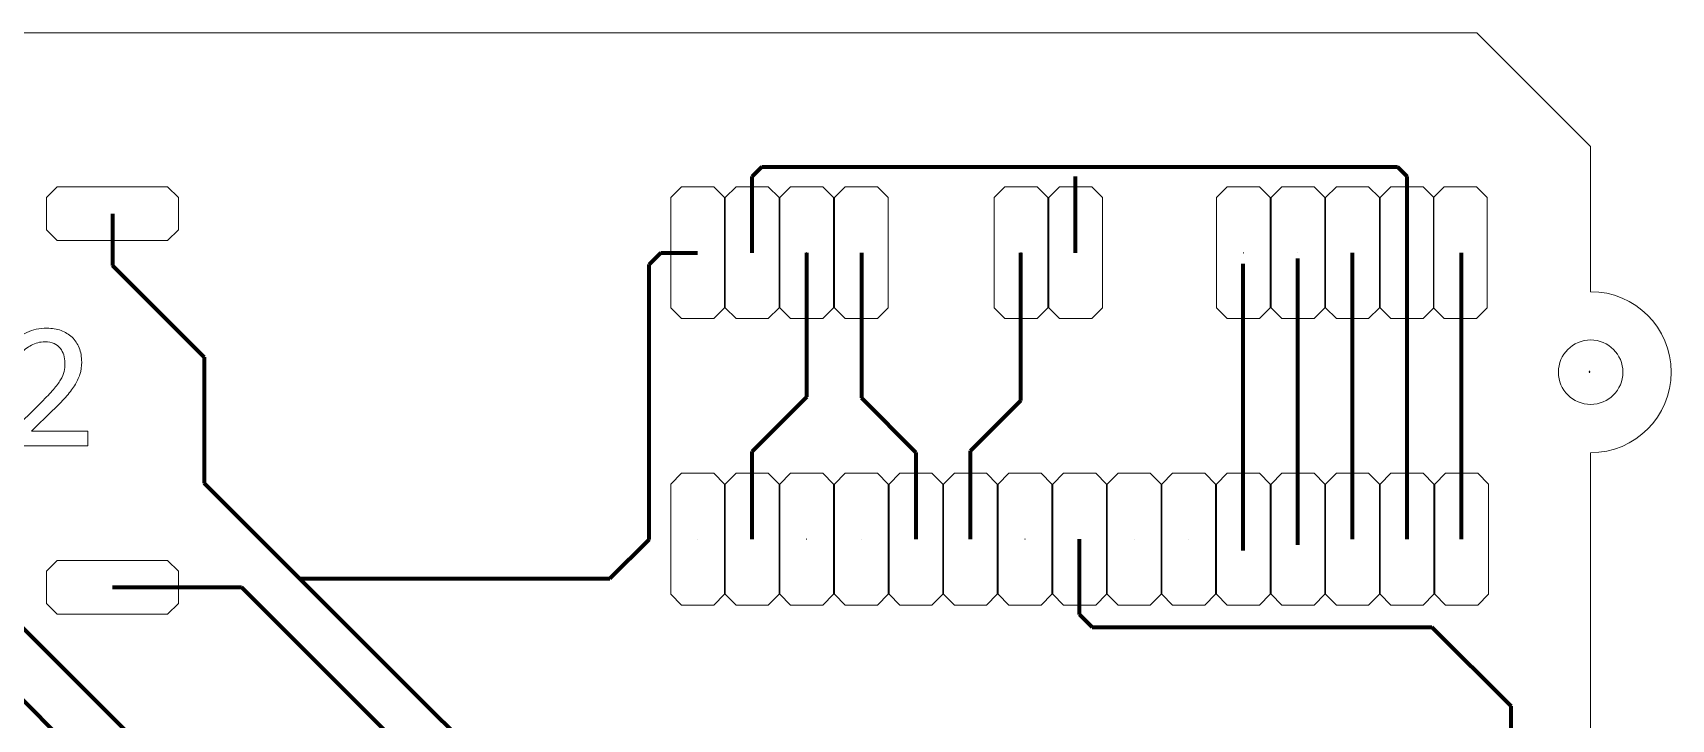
# Model space of a CAD drawing. Header units: millimetres. Extents: x 10 to 148, y -145 to 146.
# Drawn here: x 71.7 to 148, y -97.5 to -65.6 of the extents above; entities that cross this region are included whole.
import ezdxf

# ---------------------------------------------------------------- set-up
doc = ezdxf.new("R2010")
doc.units = ezdxf.units.MM
doc.header["$MEASUREMENT"] = 0
doc.layers.add('Layer 1', color=7, linetype='Continuous')

msp = doc.modelspace()

# ---------------------------------------------------------------- linework, layer by layer
at = {"layer": 'Layer 1', "color": 202, "lineweight": 9}
msp.add_ellipse((144.202, -81.3657), major_axis=(0, 1.5), ratio=1, dxfattribs=at)
at = {"layer": 'Layer 1', "lineweight": 9}
for points, knots in [([(11.9494, -67.3038), (11.9494, -67.3038), (13.698, -65.5552), (13.698, -65.5552), (13.698, -65.5552), (138.9103, -65.5552), (138.9103, -65.5552), (138.9103, -65.5552), (144.202, -70.847), (144.202, -70.847), (144.202, -70.847), (144.202, -77.6157), (144.202, -77.6157), (146.2731, -77.6157), (147.952, -79.2946), (147.952, -81.3657), (147.952, -83.4368), (146.2731, -85.1157), (144.202, -85.1157), (144.202, -85.1157), (144.202, -138.0687), (144.202, -138.0687), (145.3549, -138.7083), (146.1352, -139.9381), (146.1352, -141.35), (146.1352, -143.4211), (144.4563, -145.1), (142.3852, -145.1), (140.9733, -145.1), (139.7435, -144.3197), (139.1039, -143.1668), (139.1039, -143.1668), (21.4491, -143.1668), (21.4491, -143.1668), (21.4491, -143.1668), (18.9783, -140.696), (18.9783, -140.696), (18.9783, -140.696), (18.9783, -123.1995), (18.9783, -123.1995), (18.9783, -123.1995), (19.5183, -122.6595), (19.5183, -122.6595), (19.5183, -122.6595), (39.4221, -122.6595), (39.4221, -122.6595), (39.4221, -122.6595), (40.1329, -121.9487), (40.1329, -121.9487), (40.1329, -121.9487), (40.1329, -107.9393), (40.1329, -107.9393), (40.1329, -107.9393), (39.4846, -107.291), (39.4846, -107.291), (39.4846, -107.291), (18.4313, -107.291), (18.4313, -107.291), (18.4313, -107.291), (12.043, -100.9026), (12.043, -100.9026), (12.043, -100.9026), (12.043, -87.4944), (12.043, -87.4944), (10.7187, -86.9157), (9.793, -85.5942), (9.793, -84.0564), (9.793, -82.5186), (10.7187, -81.1971), (12.043, -80.6184), (12.043, -80.6184), (12.043, -67.2102), (12.043, -67.2102)], [0, 0, 0, 0, 0.0416667, 0.0416667, 0.0416667, 0.0833333, 0.0833333, 0.0833333, 0.125, 0.125, 0.125, 0.1666667, 0.1666667, 0.1666667, 0.2083333, 0.2083333, 0.2083333, 0.25, 0.25, 0.25, 0.2916667, 0.2916667, 0.2916667, 0.3333333, 0.3333333, 0.3333333, 0.375, 0.375, 0.375, 0.4166667, 0.4166667, 0.4166667, 0.4583333, 0.4583333, 0.4583333, 0.5, 0.5, 0.5, 0.5416667, 0.5416667, 0.5416667, 0.5833333, 0.5833333, 0.5833333, 0.625, 0.625, 0.625, 0.6666667, 0.6666667, 0.6666667, 0.7083333, 0.7083333, 0.7083333, 0.75, 0.75, 0.75, 0.7916667, 0.7916667, 0.7916667, 0.8333333, 0.8333333, 0.8333333, 0.875, 0.875, 0.875, 0.9166667, 0.9166667, 0.9166667, 0.9583333, 0.9583333, 0.9583333, 1, 1, 1, 1]), ([(77.9759, -75.2334), (77.9759, -75.2334), (72.8395, -75.2334), (72.8395, -75.2334), (72.8395, -75.2334), (72.3395, -74.7334), (72.3395, -74.7334), (72.3395, -74.7334), (72.3395, -73.2334), (72.3395, -73.2334), (72.3395, -73.2334), (72.8395, -72.7334), (72.8395, -72.7334), (72.8395, -72.7334), (77.9759, -72.7334), (77.9759, -72.7334), (77.9759, -72.7334), (78.4759, -73.2334), (78.4759, -73.2334), (78.4759, -73.2334), (78.4759, -74.7334), (78.4759, -74.7334), (78.4759, -74.7334), (77.9759, -75.2334), (77.9759, -75.2334)], [0, 0, 0, 0, 0.125, 0.125, 0.125, 0.25, 0.25, 0.25, 0.375, 0.375, 0.375, 0.5, 0.5, 0.5, 0.625, 0.625, 0.625, 0.75, 0.75, 0.75, 0.875, 0.875, 0.875, 1, 1, 1, 1]), ([(101.389, -73.2334), (101.389, -73.2334), (101.389, -78.3698), (101.389, -78.3698), (101.389, -78.3698), (101.889, -78.8698), (101.889, -78.8698), (101.889, -78.8698), (103.389, -78.8698), (103.389, -78.8698), (103.389, -78.8698), (103.889, -78.3698), (103.889, -78.3698), (103.889, -78.3698), (103.889, -73.2334), (103.889, -73.2334), (103.889, -73.2334), (103.389, -72.7334), (103.389, -72.7334), (103.389, -72.7334), (101.889, -72.7334), (101.889, -72.7334), (101.889, -72.7334), (101.389, -73.2334), (101.389, -73.2334)], [0, 0, 0, 0, 0.125, 0.125, 0.125, 0.25, 0.25, 0.25, 0.375, 0.375, 0.375, 0.5, 0.5, 0.5, 0.625, 0.625, 0.625, 0.75, 0.75, 0.75, 0.875, 0.875, 0.875, 1, 1, 1, 1]), ([(103.929, -73.2334), (103.929, -73.2334), (103.929, -78.3698), (103.929, -78.3698), (103.929, -78.3698), (104.429, -78.8698), (104.429, -78.8698), (104.429, -78.8698), (105.929, -78.8698), (105.929, -78.8698), (105.929, -78.8698), (106.429, -78.3698), (106.429, -78.3698), (106.429, -78.3698), (106.429, -73.2334), (106.429, -73.2334), (106.429, -73.2334), (105.929, -72.7334), (105.929, -72.7334), (105.929, -72.7334), (104.429, -72.7334), (104.429, -72.7334), (104.429, -72.7334), (103.929, -73.2334), (103.929, -73.2334)], [0, 0, 0, 0, 0.125, 0.125, 0.125, 0.25, 0.25, 0.25, 0.375, 0.375, 0.375, 0.5, 0.5, 0.5, 0.625, 0.625, 0.625, 0.75, 0.75, 0.75, 0.875, 0.875, 0.875, 1, 1, 1, 1]), ([(106.469, -73.2334), (106.469, -73.2334), (106.469, -78.3698), (106.469, -78.3698), (106.469, -78.3698), (106.969, -78.8698), (106.969, -78.8698), (106.969, -78.8698), (108.469, -78.8698), (108.469, -78.8698), (108.469, -78.8698), (108.969, -78.3698), (108.969, -78.3698), (108.969, -78.3698), (108.969, -73.2334), (108.969, -73.2334), (108.969, -73.2334), (108.469, -72.7334), (108.469, -72.7334), (108.469, -72.7334), (106.969, -72.7334), (106.969, -72.7334), (106.969, -72.7334), (106.469, -73.2334), (106.469, -73.2334)], [0, 0, 0, 0, 0.125, 0.125, 0.125, 0.25, 0.25, 0.25, 0.375, 0.375, 0.375, 0.5, 0.5, 0.5, 0.625, 0.625, 0.625, 0.75, 0.75, 0.75, 0.875, 0.875, 0.875, 1, 1, 1, 1]), ([(109.009, -73.2334), (109.009, -73.2334), (109.009, -78.3698), (109.009, -78.3698), (109.009, -78.3698), (109.509, -78.8698), (109.509, -78.8698), (109.509, -78.8698), (111.009, -78.8698), (111.009, -78.8698), (111.009, -78.8698), (111.509, -78.3698), (111.509, -78.3698), (111.509, -78.3698), (111.509, -73.2334), (111.509, -73.2334), (111.509, -73.2334), (111.009, -72.7334), (111.009, -72.7334), (111.009, -72.7334), (109.509, -72.7334), (109.509, -72.7334), (109.509, -72.7334), (109.009, -73.2334), (109.009, -73.2334)], [0, 0, 0, 0, 0.125, 0.125, 0.125, 0.25, 0.25, 0.25, 0.375, 0.375, 0.375, 0.5, 0.5, 0.5, 0.625, 0.625, 0.625, 0.75, 0.75, 0.75, 0.875, 0.875, 0.875, 1, 1, 1, 1]), ([(116.4427, -73.2334), (116.4427, -73.2334), (116.4427, -78.3698), (116.4427, -78.3698), (116.4427, -78.3698), (116.9427, -78.8698), (116.9427, -78.8698), (116.9427, -78.8698), (118.4427, -78.8698), (118.4427, -78.8698), (118.4427, -78.8698), (118.9427, -78.3698), (118.9427, -78.3698), (118.9427, -78.3698), (118.9427, -73.2334), (118.9427, -73.2334), (118.9427, -73.2334), (118.4427, -72.7334), (118.4427, -72.7334), (118.4427, -72.7334), (116.9427, -72.7334), (116.9427, -72.7334), (116.9427, -72.7334), (116.4427, -73.2334), (116.4427, -73.2334)], [0, 0, 0, 0, 0.125, 0.125, 0.125, 0.25, 0.25, 0.25, 0.375, 0.375, 0.375, 0.5, 0.5, 0.5, 0.625, 0.625, 0.625, 0.75, 0.75, 0.75, 0.875, 0.875, 0.875, 1, 1, 1, 1]), ([(118.9827, -73.2334), (118.9827, -73.2334), (118.9827, -78.3698), (118.9827, -78.3698), (118.9827, -78.3698), (119.4827, -78.8698), (119.4827, -78.8698), (119.4827, -78.8698), (120.9827, -78.8698), (120.9827, -78.8698), (120.9827, -78.8698), (121.4827, -78.3698), (121.4827, -78.3698), (121.4827, -78.3698), (121.4827, -73.2334), (121.4827, -73.2334), (121.4827, -73.2334), (120.9827, -72.7334), (120.9827, -72.7334), (120.9827, -72.7334), (119.4827, -72.7334), (119.4827, -72.7334), (119.4827, -72.7334), (118.9827, -73.2334), (118.9827, -73.2334)], [0, 0, 0, 0, 0.125, 0.125, 0.125, 0.25, 0.25, 0.25, 0.375, 0.375, 0.375, 0.5, 0.5, 0.5, 0.625, 0.625, 0.625, 0.75, 0.75, 0.75, 0.875, 0.875, 0.875, 1, 1, 1, 1]), ([(126.789, -73.2334), (126.789, -73.2334), (126.789, -78.3698), (126.789, -78.3698), (126.789, -78.3698), (127.289, -78.8698), (127.289, -78.8698), (127.289, -78.8698), (128.789, -78.8698), (128.789, -78.8698), (128.789, -78.8698), (129.289, -78.3698), (129.289, -78.3698), (129.289, -78.3698), (129.289, -73.2334), (129.289, -73.2334), (129.289, -73.2334), (128.789, -72.7334), (128.789, -72.7334), (128.789, -72.7334), (127.289, -72.7334), (127.289, -72.7334), (127.289, -72.7334), (126.789, -73.2334), (126.789, -73.2334)], [0, 0, 0, 0, 0.125, 0.125, 0.125, 0.25, 0.25, 0.25, 0.375, 0.375, 0.375, 0.5, 0.5, 0.5, 0.625, 0.625, 0.625, 0.75, 0.75, 0.75, 0.875, 0.875, 0.875, 1, 1, 1, 1]), ([(129.329, -73.2334), (129.329, -73.2334), (129.329, -78.3698), (129.329, -78.3698), (129.329, -78.3698), (129.829, -78.8698), (129.829, -78.8698), (129.829, -78.8698), (131.329, -78.8698), (131.329, -78.8698), (131.329, -78.8698), (131.829, -78.3698), (131.829, -78.3698), (131.829, -78.3698), (131.829, -73.2334), (131.829, -73.2334), (131.829, -73.2334), (131.329, -72.7334), (131.329, -72.7334), (131.329, -72.7334), (129.829, -72.7334), (129.829, -72.7334), (129.829, -72.7334), (129.329, -73.2334), (129.329, -73.2334)], [0, 0, 0, 0, 0.125, 0.125, 0.125, 0.25, 0.25, 0.25, 0.375, 0.375, 0.375, 0.5, 0.5, 0.5, 0.625, 0.625, 0.625, 0.75, 0.75, 0.75, 0.875, 0.875, 0.875, 1, 1, 1, 1]), ([(131.869, -73.2334), (131.869, -73.2334), (131.869, -78.3698), (131.869, -78.3698), (131.869, -78.3698), (132.369, -78.8698), (132.369, -78.8698), (132.369, -78.8698), (133.869, -78.8698), (133.869, -78.8698), (133.869, -78.8698), (134.369, -78.3698), (134.369, -78.3698), (134.369, -78.3698), (134.369, -73.2334), (134.369, -73.2334), (134.369, -73.2334), (133.869, -72.7334), (133.869, -72.7334), (133.869, -72.7334), (132.369, -72.7334), (132.369, -72.7334), (132.369, -72.7334), (131.869, -73.2334), (131.869, -73.2334)], [0, 0, 0, 0, 0.125, 0.125, 0.125, 0.25, 0.25, 0.25, 0.375, 0.375, 0.375, 0.5, 0.5, 0.5, 0.625, 0.625, 0.625, 0.75, 0.75, 0.75, 0.875, 0.875, 0.875, 1, 1, 1, 1]), ([(134.409, -73.2334), (134.409, -73.2334), (134.409, -78.3698), (134.409, -78.3698), (134.409, -78.3698), (134.909, -78.8698), (134.909, -78.8698), (134.909, -78.8698), (136.409, -78.8698), (136.409, -78.8698), (136.409, -78.8698), (136.909, -78.3698), (136.909, -78.3698), (136.909, -78.3698), (136.909, -73.2334), (136.909, -73.2334), (136.909, -73.2334), (136.409, -72.7334), (136.409, -72.7334), (136.409, -72.7334), (134.909, -72.7334), (134.909, -72.7334), (134.909, -72.7334), (134.409, -73.2334), (134.409, -73.2334)], [0, 0, 0, 0, 0.125, 0.125, 0.125, 0.25, 0.25, 0.25, 0.375, 0.375, 0.375, 0.5, 0.5, 0.5, 0.625, 0.625, 0.625, 0.75, 0.75, 0.75, 0.875, 0.875, 0.875, 1, 1, 1, 1]), ([(136.8843, -73.2334), (136.8843, -73.2334), (136.8843, -78.3698), (136.8843, -78.3698), (136.8843, -78.3698), (137.3843, -78.8698), (137.3843, -78.8698), (137.3843, -78.8698), (138.8843, -78.8698), (138.8843, -78.8698), (138.8843, -78.8698), (139.3843, -78.3698), (139.3843, -78.3698), (139.3843, -78.3698), (139.3843, -73.2334), (139.3843, -73.2334), (139.3843, -73.2334), (138.8843, -72.7334), (138.8843, -72.7334), (138.8843, -72.7334), (137.3843, -72.7334), (137.3843, -72.7334), (137.3843, -72.7334), (136.8843, -73.2334), (136.8843, -73.2334)], [0, 0, 0, 0, 0.125, 0.125, 0.125, 0.25, 0.25, 0.25, 0.375, 0.375, 0.375, 0.5, 0.5, 0.5, 0.625, 0.625, 0.625, 0.75, 0.75, 0.75, 0.875, 0.875, 0.875, 1, 1, 1, 1]), ([(101.389, -86.5733), (101.389, -86.5733), (101.389, -91.7097), (101.389, -91.7097), (101.389, -91.7097), (101.889, -92.2097), (101.889, -92.2097), (101.889, -92.2097), (103.389, -92.2097), (103.389, -92.2097), (103.389, -92.2097), (103.889, -91.7097), (103.889, -91.7097), (103.889, -91.7097), (103.889, -86.5733), (103.889, -86.5733), (103.889, -86.5733), (103.389, -86.0733), (103.389, -86.0733), (103.389, -86.0733), (101.889, -86.0733), (101.889, -86.0733), (101.889, -86.0733), (101.389, -86.5733), (101.389, -86.5733)], [0, 0, 0, 0, 0.125, 0.125, 0.125, 0.25, 0.25, 0.25, 0.375, 0.375, 0.375, 0.5, 0.5, 0.5, 0.625, 0.625, 0.625, 0.75, 0.75, 0.75, 0.875, 0.875, 0.875, 1, 1, 1, 1]), ([(103.929, -86.5733), (103.929, -86.5733), (103.929, -91.7097), (103.929, -91.7097), (103.929, -91.7097), (104.429, -92.2097), (104.429, -92.2097), (104.429, -92.2097), (105.929, -92.2097), (105.929, -92.2097), (105.929, -92.2097), (106.429, -91.7097), (106.429, -91.7097), (106.429, -91.7097), (106.429, -86.5733), (106.429, -86.5733), (106.429, -86.5733), (105.929, -86.0733), (105.929, -86.0733), (105.929, -86.0733), (104.429, -86.0733), (104.429, -86.0733), (104.429, -86.0733), (103.929, -86.5733), (103.929, -86.5733)], [0, 0, 0, 0, 0.125, 0.125, 0.125, 0.25, 0.25, 0.25, 0.375, 0.375, 0.375, 0.5, 0.5, 0.5, 0.625, 0.625, 0.625, 0.75, 0.75, 0.75, 0.875, 0.875, 0.875, 1, 1, 1, 1]), ([(106.469, -86.5733), (106.469, -86.5733), (106.469, -91.7097), (106.469, -91.7097), (106.469, -91.7097), (106.969, -92.2097), (106.969, -92.2097), (106.969, -92.2097), (108.469, -92.2097), (108.469, -92.2097), (108.469, -92.2097), (108.969, -91.7097), (108.969, -91.7097), (108.969, -91.7097), (108.969, -86.5733), (108.969, -86.5733), (108.969, -86.5733), (108.469, -86.0733), (108.469, -86.0733), (108.469, -86.0733), (106.969, -86.0733), (106.969, -86.0733), (106.969, -86.0733), (106.469, -86.5733), (106.469, -86.5733)], [0, 0, 0, 0, 0.125, 0.125, 0.125, 0.25, 0.25, 0.25, 0.375, 0.375, 0.375, 0.5, 0.5, 0.5, 0.625, 0.625, 0.625, 0.75, 0.75, 0.75, 0.875, 0.875, 0.875, 1, 1, 1, 1]), ([(109.009, -86.5733), (109.009, -86.5733), (109.009, -91.7097), (109.009, -91.7097), (109.009, -91.7097), (109.509, -92.2097), (109.509, -92.2097), (109.509, -92.2097), (111.009, -92.2097), (111.009, -92.2097), (111.009, -92.2097), (111.509, -91.7097), (111.509, -91.7097), (111.509, -91.7097), (111.509, -86.5733), (111.509, -86.5733), (111.509, -86.5733), (111.009, -86.0733), (111.009, -86.0733), (111.009, -86.0733), (109.509, -86.0733), (109.509, -86.0733), (109.509, -86.0733), (109.009, -86.5733), (109.009, -86.5733)], [0, 0, 0, 0, 0.125, 0.125, 0.125, 0.25, 0.25, 0.25, 0.375, 0.375, 0.375, 0.5, 0.5, 0.5, 0.625, 0.625, 0.625, 0.75, 0.75, 0.75, 0.875, 0.875, 0.875, 1, 1, 1, 1]), ([(111.549, -86.5733), (111.549, -86.5733), (111.549, -91.7097), (111.549, -91.7097), (111.549, -91.7097), (112.049, -92.2097), (112.049, -92.2097), (112.049, -92.2097), (113.549, -92.2097), (113.549, -92.2097), (113.549, -92.2097), (114.049, -91.7097), (114.049, -91.7097), (114.049, -91.7097), (114.049, -86.5733), (114.049, -86.5733), (114.049, -86.5733), (113.549, -86.0733), (113.549, -86.0733), (113.549, -86.0733), (112.049, -86.0733), (112.049, -86.0733), (112.049, -86.0733), (111.549, -86.5733), (111.549, -86.5733)], [0, 0, 0, 0, 0.125, 0.125, 0.125, 0.25, 0.25, 0.25, 0.375, 0.375, 0.375, 0.5, 0.5, 0.5, 0.625, 0.625, 0.625, 0.75, 0.75, 0.75, 0.875, 0.875, 0.875, 1, 1, 1, 1]), ([(114.089, -86.5733), (114.089, -86.5733), (114.089, -91.7097), (114.089, -91.7097), (114.089, -91.7097), (114.589, -92.2097), (114.589, -92.2097), (114.589, -92.2097), (116.089, -92.2097), (116.089, -92.2097), (116.089, -92.2097), (116.589, -91.7097), (116.589, -91.7097), (116.589, -91.7097), (116.589, -86.5733), (116.589, -86.5733), (116.589, -86.5733), (116.089, -86.0733), (116.089, -86.0733), (116.089, -86.0733), (114.589, -86.0733), (114.589, -86.0733), (114.589, -86.0733), (114.089, -86.5733), (114.089, -86.5733)], [0, 0, 0, 0, 0.125, 0.125, 0.125, 0.25, 0.25, 0.25, 0.375, 0.375, 0.375, 0.5, 0.5, 0.5, 0.625, 0.625, 0.625, 0.75, 0.75, 0.75, 0.875, 0.875, 0.875, 1, 1, 1, 1]), ([(116.629, -86.5733), (116.629, -86.5733), (116.629, -91.7097), (116.629, -91.7097), (116.629, -91.7097), (117.129, -92.2097), (117.129, -92.2097), (117.129, -92.2097), (118.629, -92.2097), (118.629, -92.2097), (118.629, -92.2097), (119.129, -91.7097), (119.129, -91.7097), (119.129, -91.7097), (119.129, -86.5733), (119.129, -86.5733), (119.129, -86.5733), (118.629, -86.0733), (118.629, -86.0733), (118.629, -86.0733), (117.129, -86.0733), (117.129, -86.0733), (117.129, -86.0733), (116.629, -86.5733), (116.629, -86.5733)], [0, 0, 0, 0, 0.125, 0.125, 0.125, 0.25, 0.25, 0.25, 0.375, 0.375, 0.375, 0.5, 0.5, 0.5, 0.625, 0.625, 0.625, 0.75, 0.75, 0.75, 0.875, 0.875, 0.875, 1, 1, 1, 1]), ([(119.169, -86.5733), (119.169, -86.5733), (119.169, -91.7097), (119.169, -91.7097), (119.169, -91.7097), (119.669, -92.2097), (119.669, -92.2097), (119.669, -92.2097), (121.169, -92.2097), (121.169, -92.2097), (121.169, -92.2097), (121.669, -91.7097), (121.669, -91.7097), (121.669, -91.7097), (121.669, -86.5733), (121.669, -86.5733), (121.669, -86.5733), (121.169, -86.0733), (121.169, -86.0733), (121.169, -86.0733), (119.669, -86.0733), (119.669, -86.0733), (119.669, -86.0733), (119.169, -86.5733), (119.169, -86.5733)], [0, 0, 0, 0, 0.125, 0.125, 0.125, 0.25, 0.25, 0.25, 0.375, 0.375, 0.375, 0.5, 0.5, 0.5, 0.625, 0.625, 0.625, 0.75, 0.75, 0.75, 0.875, 0.875, 0.875, 1, 1, 1, 1]), ([(121.709, -86.5733), (121.709, -86.5733), (121.709, -91.7097), (121.709, -91.7097), (121.709, -91.7097), (122.209, -92.2097), (122.209, -92.2097), (122.209, -92.2097), (123.709, -92.2097), (123.709, -92.2097), (123.709, -92.2097), (124.209, -91.7097), (124.209, -91.7097), (124.209, -91.7097), (124.209, -86.5733), (124.209, -86.5733), (124.209, -86.5733), (123.709, -86.0733), (123.709, -86.0733), (123.709, -86.0733), (122.209, -86.0733), (122.209, -86.0733), (122.209, -86.0733), (121.709, -86.5733), (121.709, -86.5733)], [0, 0, 0, 0, 0.125, 0.125, 0.125, 0.25, 0.25, 0.25, 0.375, 0.375, 0.375, 0.5, 0.5, 0.5, 0.625, 0.625, 0.625, 0.75, 0.75, 0.75, 0.875, 0.875, 0.875, 1, 1, 1, 1]), ([(124.249, -86.5733), (124.249, -86.5733), (124.249, -91.7097), (124.249, -91.7097), (124.249, -91.7097), (124.749, -92.2097), (124.749, -92.2097), (124.749, -92.2097), (126.249, -92.2097), (126.249, -92.2097), (126.249, -92.2097), (126.749, -91.7097), (126.749, -91.7097), (126.749, -91.7097), (126.749, -86.5733), (126.749, -86.5733), (126.749, -86.5733), (126.249, -86.0733), (126.249, -86.0733), (126.249, -86.0733), (124.749, -86.0733), (124.749, -86.0733), (124.749, -86.0733), (124.249, -86.5733), (124.249, -86.5733)], [0, 0, 0, 0, 0.125, 0.125, 0.125, 0.25, 0.25, 0.25, 0.375, 0.375, 0.375, 0.5, 0.5, 0.5, 0.625, 0.625, 0.625, 0.75, 0.75, 0.75, 0.875, 0.875, 0.875, 1, 1, 1, 1]), ([(126.789, -86.5733), (126.789, -86.5733), (126.789, -91.7097), (126.789, -91.7097), (126.789, -91.7097), (127.289, -92.2097), (127.289, -92.2097), (127.289, -92.2097), (128.789, -92.2097), (128.789, -92.2097), (128.789, -92.2097), (129.289, -91.7097), (129.289, -91.7097), (129.289, -91.7097), (129.289, -86.5733), (129.289, -86.5733), (129.289, -86.5733), (128.789, -86.0733), (128.789, -86.0733), (128.789, -86.0733), (127.289, -86.0733), (127.289, -86.0733), (127.289, -86.0733), (126.789, -86.5733), (126.789, -86.5733)], [0, 0, 0, 0, 0.125, 0.125, 0.125, 0.25, 0.25, 0.25, 0.375, 0.375, 0.375, 0.5, 0.5, 0.5, 0.625, 0.625, 0.625, 0.75, 0.75, 0.75, 0.875, 0.875, 0.875, 1, 1, 1, 1]), ([(129.329, -86.5733), (129.329, -86.5733), (129.329, -91.7097), (129.329, -91.7097), (129.329, -91.7097), (129.829, -92.2097), (129.829, -92.2097), (129.829, -92.2097), (131.329, -92.2097), (131.329, -92.2097), (131.329, -92.2097), (131.829, -91.7097), (131.829, -91.7097), (131.829, -91.7097), (131.829, -86.5733), (131.829, -86.5733), (131.829, -86.5733), (131.329, -86.0733), (131.329, -86.0733), (131.329, -86.0733), (129.829, -86.0733), (129.829, -86.0733), (129.829, -86.0733), (129.329, -86.5733), (129.329, -86.5733)], [0, 0, 0, 0, 0.125, 0.125, 0.125, 0.25, 0.25, 0.25, 0.375, 0.375, 0.375, 0.5, 0.5, 0.5, 0.625, 0.625, 0.625, 0.75, 0.75, 0.75, 0.875, 0.875, 0.875, 1, 1, 1, 1]), ([(131.869, -86.5733), (131.869, -86.5733), (131.869, -91.7097), (131.869, -91.7097), (131.869, -91.7097), (132.369, -92.2097), (132.369, -92.2097), (132.369, -92.2097), (133.869, -92.2097), (133.869, -92.2097), (133.869, -92.2097), (134.369, -91.7097), (134.369, -91.7097), (134.369, -91.7097), (134.369, -86.5733), (134.369, -86.5733), (134.369, -86.5733), (133.869, -86.0733), (133.869, -86.0733), (133.869, -86.0733), (132.369, -86.0733), (132.369, -86.0733), (132.369, -86.0733), (131.869, -86.5733), (131.869, -86.5733)], [0, 0, 0, 0, 0.125, 0.125, 0.125, 0.25, 0.25, 0.25, 0.375, 0.375, 0.375, 0.5, 0.5, 0.5, 0.625, 0.625, 0.625, 0.75, 0.75, 0.75, 0.875, 0.875, 0.875, 1, 1, 1, 1]), ([(134.409, -86.5733), (134.409, -86.5733), (134.409, -91.7097), (134.409, -91.7097), (134.409, -91.7097), (134.909, -92.2097), (134.909, -92.2097), (134.909, -92.2097), (136.409, -92.2097), (136.409, -92.2097), (136.409, -92.2097), (136.909, -91.7097), (136.909, -91.7097), (136.909, -91.7097), (136.909, -86.5733), (136.909, -86.5733), (136.909, -86.5733), (136.409, -86.0733), (136.409, -86.0733), (136.409, -86.0733), (134.909, -86.0733), (134.909, -86.0733), (134.909, -86.0733), (134.409, -86.5733), (134.409, -86.5733)], [0, 0, 0, 0, 0.125, 0.125, 0.125, 0.25, 0.25, 0.25, 0.375, 0.375, 0.375, 0.5, 0.5, 0.5, 0.625, 0.625, 0.625, 0.75, 0.75, 0.75, 0.875, 0.875, 0.875, 1, 1, 1, 1]), ([(136.949, -86.5733), (136.949, -86.5733), (136.949, -91.7097), (136.949, -91.7097), (136.949, -91.7097), (137.449, -92.2097), (137.449, -92.2097), (137.449, -92.2097), (138.949, -92.2097), (138.949, -92.2097), (138.949, -92.2097), (139.449, -91.7097), (139.449, -91.7097), (139.449, -91.7097), (139.449, -86.5733), (139.449, -86.5733), (139.449, -86.5733), (138.949, -86.0733), (138.949, -86.0733), (138.949, -86.0733), (137.449, -86.0733), (137.449, -86.0733), (137.449, -86.0733), (136.949, -86.5733), (136.949, -86.5733)], [0, 0, 0, 0, 0.125, 0.125, 0.125, 0.25, 0.25, 0.25, 0.375, 0.375, 0.375, 0.5, 0.5, 0.5, 0.625, 0.625, 0.625, 0.75, 0.75, 0.75, 0.875, 0.875, 0.875, 1, 1, 1, 1]), ([(77.976, -92.6316), (77.976, -92.6316), (72.8396, -92.6316), (72.8396, -92.6316), (72.8396, -92.6316), (72.3396, -92.1316), (72.3396, -92.1316), (72.3396, -92.1316), (72.3396, -90.6316), (72.3396, -90.6316), (72.3396, -90.6316), (72.8396, -90.1316), (72.8396, -90.1316), (72.8396, -90.1316), (77.976, -90.1316), (77.976, -90.1316), (77.976, -90.1316), (78.476, -90.6316), (78.476, -90.6316), (78.476, -90.6316), (78.476, -92.1316), (78.476, -92.1316), (78.476, -92.1316), (77.976, -92.6316), (77.976, -92.6316)], [0, 0, 0, 0, 0.125, 0.125, 0.125, 0.25, 0.25, 0.25, 0.375, 0.375, 0.375, 0.5, 0.5, 0.5, 0.625, 0.625, 0.625, 0.75, 0.75, 0.75, 0.875, 0.875, 0.875, 1, 1, 1, 1])]:
    msp.add_open_spline(points, degree=3, knots=knots, dxfattribs=at)
at = {"layer": 'Layer 1', "color": 6, "lineweight": 120}
for points in [[(105.6285, -71.7967), (105.6285, -71.7967), (105.1773, -72.2479), (105.1773, -72.2479)], [(105.1773, -75.8016), (105.1773, -75.8016), (105.1773, -72.2479), (105.1773, -72.2479)], [(105.6285, -71.7967), (105.6285, -71.7967), (135.2068, -71.7974), (135.2068, -71.7974)], [(120.231, -75.8016), (120.231, -75.8016), (120.231, -72.2479), (120.231, -72.2479)], [(135.2068, -71.7974), (135.2068, -71.7974), (135.6573, -72.2479), (135.6573, -72.2479)], [(135.6573, -89.1415), (135.6573, -89.1415), (135.6573, -72.2479), (135.6573, -72.2479)], [(75.4077, -73.9834), (75.4077, -73.9834), (75.4044, -76.4023), (75.4044, -76.4023)], [(100.9336, -75.8016), (100.9336, -75.8016), (100.3802, -76.355), (100.3802, -76.355)], [(100.9336, -75.8016), (100.9336, -75.8016), (102.6373, -75.8016), (102.6373, -75.8016)], [(107.7173, -82.5165), (107.7173, -82.5165), (107.7173, -75.8016), (107.7173, -75.8016)], [(110.2607, -75.8016), (110.2607, -75.8016), (110.2607, -82.5599), (110.2607, -82.5599)], [(117.691, -82.6764), (117.691, -82.6764), (117.691, -75.8016), (117.691, -75.8016)], [(130.5773, -89.4037), (130.5773, -89.4037), (130.5773, -76.0638), (130.5773, -76.0638)], [(133.1173, -89.1415), (133.1173, -89.1415), (133.1173, -75.8016), (133.1173, -75.8016)], [(138.1973, -89.1415), (138.1973, -89.1415), (138.1973, -75.8016), (138.1973, -75.8016)], [(75.4044, -76.4023), (75.4044, -76.4023), (79.6718, -80.6701), (79.6718, -80.6701)], [(100.3802, -89.1503), (100.3802, -89.1503), (100.3802, -76.355), (100.3802, -76.355)], [(128.0373, -89.6659), (128.0373, -89.6659), (128.0373, -76.326), (128.0373, -76.326)], [(79.6718, -80.6701), (79.6718, -80.6701), (79.6708, -86.5297), (79.6708, -86.5297)], [(107.7173, -82.5165), (107.7173, -82.5165), (105.179, -85.0548), (105.179, -85.0548)], [(112.799, -85.0983), (112.799, -85.0983), (110.2607, -82.5599), (110.2607, -82.5599)], [(117.691, -82.6764), (117.691, -82.6764), (115.3373, -85.0301), (115.3373, -85.0301)], [(63.105, -85.1516), (63.105, -85.1516), (99.1849, -121.2315), (99.1849, -121.2315)], [(105.179, -89.1415), (105.179, -89.1415), (105.179, -85.0548), (105.179, -85.0548)], [(112.799, -85.0983), (112.799, -85.0983), (112.799, -89.1415), (112.799, -89.1415)], [(115.3373, -89.1415), (115.3373, -89.1415), (115.3373, -85.0301), (115.3373, -85.0301)], [(79.6708, -86.5297), (79.6708, -86.5297), (101.9104, -108.7713), (101.9104, -108.7713)], [(98.5623, -90.9683), (98.5623, -90.9683), (100.3802, -89.1503), (100.3802, -89.1503)], [(120.4173, -92.6514), (120.4173, -92.6514), (120.4173, -89.1415), (120.4173, -89.1415)], [(65.9784, -91.3804), (65.9784, -91.3804), (78.1751, -103.5771), (78.1751, -103.5771)], [(75.4077, -91.3834), (75.4077, -91.3834), (81.4154, -91.3854), (81.4154, -91.3854)], [(81.4154, -91.3854), (81.4154, -91.3854), (100.4129, -110.3839), (100.4129, -110.3839)], [(84.1092, -90.9684), (84.1092, -90.9684), (98.5623, -90.9683), (98.5623, -90.9683)], [(121.0028, -93.2369), (121.0028, -93.2369), (120.4173, -92.6514), (120.4173, -92.6514)], [(121.0028, -93.2369), (121.0028, -93.2369), (136.8136, -93.2368), (136.8136, -93.2368)], [(140.499, -96.9222), (140.499, -96.9222), (136.8135, -93.2367), (136.8135, -93.2367)], [(140.499, -136.2353), (140.499, -136.2353), (140.499, -96.9222), (140.499, -96.9222)]]:
    msp.add_open_spline(points, degree=3, dxfattribs=at)
at = {"layer": 'Layer 1', "color": 5}
for points in [[(75.4094, -73.9834), (75.4094, -73.9834), (75.4094, -73.9869), (75.4094, -73.9869), (75.4094, -73.9869), (75.4059, -73.9869), (75.4059, -73.9869), (75.4059, -73.9869), (75.4059, -73.9834), (75.4059, -73.9834), (75.4059, -73.9834), (75.4094, -73.9834), (75.4094, -73.9834)], [(102.639, -75.7999), (102.639, -75.7999), (102.6355, -75.7999), (102.6355, -75.7999), (102.6355, -75.7999), (102.6355, -75.8034), (102.6355, -75.8034), (102.6355, -75.8034), (102.639, -75.8034), (102.639, -75.8034), (102.639, -75.8034), (102.639, -75.7999), (102.639, -75.7999)], [(105.179, -75.7999), (105.179, -75.7999), (105.1755, -75.7999), (105.1755, -75.7999), (105.1755, -75.7999), (105.1755, -75.8034), (105.1755, -75.8034), (105.1755, -75.8034), (105.179, -75.8034), (105.179, -75.8034), (105.179, -75.8034), (105.179, -75.7999), (105.179, -75.7999)], [(107.719, -75.7999), (107.719, -75.7999), (107.7155, -75.7999), (107.7155, -75.7999), (107.7155, -75.7999), (107.7155, -75.8034), (107.7155, -75.8034), (107.7155, -75.8034), (107.719, -75.8034), (107.719, -75.8034), (107.719, -75.8034), (107.719, -75.7999), (107.719, -75.7999)], [(110.259, -75.7999), (110.259, -75.7999), (110.2555, -75.7999), (110.2555, -75.7999), (110.2555, -75.7999), (110.2555, -75.8034), (110.2555, -75.8034), (110.2555, -75.8034), (110.259, -75.8034), (110.259, -75.8034), (110.259, -75.8034), (110.259, -75.7999), (110.259, -75.7999)], [(117.6927, -75.7999), (117.6927, -75.7999), (117.6892, -75.7999), (117.6892, -75.7999), (117.6892, -75.7999), (117.6892, -75.8034), (117.6892, -75.8034), (117.6892, -75.8034), (117.6927, -75.8034), (117.6927, -75.8034), (117.6927, -75.8034), (117.6927, -75.7999), (117.6927, -75.7999)], [(120.2327, -75.7999), (120.2327, -75.7999), (120.2292, -75.7999), (120.2292, -75.7999), (120.2292, -75.7999), (120.2292, -75.8034), (120.2292, -75.8034), (120.2292, -75.8034), (120.2327, -75.8034), (120.2327, -75.8034), (120.2327, -75.8034), (120.2327, -75.7999), (120.2327, -75.7999)], [(128.039, -75.7999), (128.039, -75.7999), (128.0355, -75.7999), (128.0355, -75.7999), (128.0355, -75.7999), (128.0355, -75.8034), (128.0355, -75.8034), (128.0355, -75.8034), (128.039, -75.8034), (128.039, -75.8034), (128.039, -75.8034), (128.039, -75.7999), (128.039, -75.7999)], [(130.579, -75.7999), (130.579, -75.7999), (130.5755, -75.7999), (130.5755, -75.7999), (130.5755, -75.7999), (130.5755, -75.8034), (130.5755, -75.8034), (130.5755, -75.8034), (130.579, -75.8034), (130.579, -75.8034), (130.579, -75.8034), (130.579, -75.7999), (130.579, -75.7999)], [(133.119, -75.7999), (133.119, -75.7999), (133.1155, -75.7999), (133.1155, -75.7999), (133.1155, -75.7999), (133.1155, -75.8034), (133.1155, -75.8034), (133.1155, -75.8034), (133.119, -75.8034), (133.119, -75.8034), (133.119, -75.8034), (133.119, -75.7999), (133.119, -75.7999)], [(135.659, -75.7999), (135.659, -75.7999), (135.6555, -75.7999), (135.6555, -75.7999), (135.6555, -75.7999), (135.6555, -75.8034), (135.6555, -75.8034), (135.6555, -75.8034), (135.659, -75.8034), (135.659, -75.8034), (135.659, -75.8034), (135.659, -75.7999), (135.659, -75.7999)], [(138.1343, -75.7999), (138.1343, -75.7999), (138.1308, -75.7999), (138.1308, -75.7999), (138.1308, -75.7999), (138.1308, -75.8034), (138.1308, -75.8034), (138.1308, -75.8034), (138.1343, -75.8034), (138.1343, -75.8034), (138.1343, -75.8034), (138.1343, -75.7999), (138.1343, -75.7999)], [(102.639, -89.1398), (102.639, -89.1398), (102.6355, -89.1398), (102.6355, -89.1398), (102.6355, -89.1398), (102.6355, -89.1433), (102.6355, -89.1433), (102.6355, -89.1433), (102.639, -89.1433), (102.639, -89.1433), (102.639, -89.1433), (102.639, -89.1398), (102.639, -89.1398)], [(105.179, -89.1398), (105.179, -89.1398), (105.1755, -89.1398), (105.1755, -89.1398), (105.1755, -89.1398), (105.1755, -89.1433), (105.1755, -89.1433), (105.1755, -89.1433), (105.179, -89.1433), (105.179, -89.1433), (105.179, -89.1433), (105.179, -89.1398), (105.179, -89.1398)], [(107.719, -89.1398), (107.719, -89.1398), (107.7155, -89.1398), (107.7155, -89.1398), (107.7155, -89.1398), (107.7155, -89.1433), (107.7155, -89.1433), (107.7155, -89.1433), (107.719, -89.1433), (107.719, -89.1433), (107.719, -89.1433), (107.719, -89.1398), (107.719, -89.1398)], [(110.259, -89.1398), (110.259, -89.1398), (110.2555, -89.1398), (110.2555, -89.1398), (110.2555, -89.1398), (110.2555, -89.1433), (110.2555, -89.1433), (110.2555, -89.1433), (110.259, -89.1433), (110.259, -89.1433), (110.259, -89.1433), (110.259, -89.1398), (110.259, -89.1398)], [(112.799, -89.1398), (112.799, -89.1398), (112.7955, -89.1398), (112.7955, -89.1398), (112.7955, -89.1398), (112.7955, -89.1433), (112.7955, -89.1433), (112.7955, -89.1433), (112.799, -89.1433), (112.799, -89.1433), (112.799, -89.1433), (112.799, -89.1398), (112.799, -89.1398)], [(115.339, -89.1398), (115.339, -89.1398), (115.3355, -89.1398), (115.3355, -89.1398), (115.3355, -89.1398), (115.3355, -89.1433), (115.3355, -89.1433), (115.3355, -89.1433), (115.339, -89.1433), (115.339, -89.1433), (115.339, -89.1433), (115.339, -89.1398), (115.339, -89.1398)], [(117.879, -89.1398), (117.879, -89.1398), (117.8755, -89.1398), (117.8755, -89.1398), (117.8755, -89.1398), (117.8755, -89.1433), (117.8755, -89.1433), (117.8755, -89.1433), (117.879, -89.1433), (117.879, -89.1433), (117.879, -89.1433), (117.879, -89.1398), (117.879, -89.1398)], [(120.419, -89.1398), (120.419, -89.1398), (120.4155, -89.1398), (120.4155, -89.1398), (120.4155, -89.1398), (120.4155, -89.1433), (120.4155, -89.1433), (120.4155, -89.1433), (120.419, -89.1433), (120.419, -89.1433), (120.419, -89.1433), (120.419, -89.1398), (120.419, -89.1398)], [(122.959, -89.1398), (122.959, -89.1398), (122.9555, -89.1398), (122.9555, -89.1398), (122.9555, -89.1398), (122.9555, -89.1433), (122.9555, -89.1433), (122.9555, -89.1433), (122.959, -89.1433), (122.959, -89.1433), (122.959, -89.1433), (122.959, -89.1398), (122.959, -89.1398)], [(125.499, -89.1398), (125.499, -89.1398), (125.4955, -89.1398), (125.4955, -89.1398), (125.4955, -89.1398), (125.4955, -89.1433), (125.4955, -89.1433), (125.4955, -89.1433), (125.499, -89.1433), (125.499, -89.1433), (125.499, -89.1433), (125.499, -89.1398), (125.499, -89.1398)], [(128.039, -89.1398), (128.039, -89.1398), (128.0355, -89.1398), (128.0355, -89.1398), (128.0355, -89.1398), (128.0355, -89.1433), (128.0355, -89.1433), (128.0355, -89.1433), (128.039, -89.1433), (128.039, -89.1433), (128.039, -89.1433), (128.039, -89.1398), (128.039, -89.1398)], [(130.579, -89.1398), (130.579, -89.1398), (130.5755, -89.1398), (130.5755, -89.1398), (130.5755, -89.1398), (130.5755, -89.1433), (130.5755, -89.1433), (130.5755, -89.1433), (130.579, -89.1433), (130.579, -89.1433), (130.579, -89.1433), (130.579, -89.1398), (130.579, -89.1398)], [(133.119, -89.1398), (133.119, -89.1398), (133.1155, -89.1398), (133.1155, -89.1398), (133.1155, -89.1398), (133.1155, -89.1433), (133.1155, -89.1433), (133.1155, -89.1433), (133.119, -89.1433), (133.119, -89.1433), (133.119, -89.1433), (133.119, -89.1398), (133.119, -89.1398)], [(135.659, -89.1398), (135.659, -89.1398), (135.6555, -89.1398), (135.6555, -89.1398), (135.6555, -89.1398), (135.6555, -89.1433), (135.6555, -89.1433), (135.6555, -89.1433), (135.659, -89.1433), (135.659, -89.1433), (135.659, -89.1433), (135.659, -89.1398), (135.659, -89.1398)], [(138.199, -89.1398), (138.199, -89.1398), (138.1955, -89.1398), (138.1955, -89.1398), (138.1955, -89.1398), (138.1955, -89.1433), (138.1955, -89.1433), (138.1955, -89.1433), (138.199, -89.1433), (138.199, -89.1433), (138.199, -89.1433), (138.199, -89.1398), (138.199, -89.1398)], [(75.4095, -91.3816), (75.4095, -91.3816), (75.4095, -91.3851), (75.4095, -91.3851), (75.4095, -91.3851), (75.406, -91.3851), (75.406, -91.3851), (75.406, -91.3851), (75.406, -91.3816), (75.406, -91.3816), (75.406, -91.3816), (75.4095, -91.3816), (75.4095, -91.3816)]]:
    msp.add_open_spline(points, degree=3, knots=[0, 0, 0, 0, 0.25, 0.25, 0.25, 0.5, 0.5, 0.5, 0.75, 0.75, 0.75, 1, 1, 1, 1], dxfattribs=at)
at = {"layer": 'Layer 1', "color": 5, "lineweight": 9}
for points in [[(75.4094, -73.9834), (75.4094, -73.9834), (75.4094, -73.9869), (75.4094, -73.9869), (75.4094, -73.9869), (75.4059, -73.9869), (75.4059, -73.9869), (75.4059, -73.9869), (75.4059, -73.9834), (75.4059, -73.9834), (75.4059, -73.9834), (75.4094, -73.9834), (75.4094, -73.9834)], [(102.639, -75.7999), (102.639, -75.7999), (102.6355, -75.7999), (102.6355, -75.7999), (102.6355, -75.7999), (102.6355, -75.8034), (102.6355, -75.8034), (102.6355, -75.8034), (102.639, -75.8034), (102.639, -75.8034), (102.639, -75.8034), (102.639, -75.7999), (102.639, -75.7999)], [(105.179, -75.7999), (105.179, -75.7999), (105.1755, -75.7999), (105.1755, -75.7999), (105.1755, -75.7999), (105.1755, -75.8034), (105.1755, -75.8034), (105.1755, -75.8034), (105.179, -75.8034), (105.179, -75.8034), (105.179, -75.8034), (105.179, -75.7999), (105.179, -75.7999)], [(107.719, -75.7999), (107.719, -75.7999), (107.7155, -75.7999), (107.7155, -75.7999), (107.7155, -75.7999), (107.7155, -75.8034), (107.7155, -75.8034), (107.7155, -75.8034), (107.719, -75.8034), (107.719, -75.8034), (107.719, -75.8034), (107.719, -75.7999), (107.719, -75.7999)], [(110.259, -75.7999), (110.259, -75.7999), (110.2555, -75.7999), (110.2555, -75.7999), (110.2555, -75.7999), (110.2555, -75.8034), (110.2555, -75.8034), (110.2555, -75.8034), (110.259, -75.8034), (110.259, -75.8034), (110.259, -75.8034), (110.259, -75.7999), (110.259, -75.7999)], [(117.6927, -75.7999), (117.6927, -75.7999), (117.6892, -75.7999), (117.6892, -75.7999), (117.6892, -75.7999), (117.6892, -75.8034), (117.6892, -75.8034), (117.6892, -75.8034), (117.6927, -75.8034), (117.6927, -75.8034), (117.6927, -75.8034), (117.6927, -75.7999), (117.6927, -75.7999)], [(120.2327, -75.7999), (120.2327, -75.7999), (120.2292, -75.7999), (120.2292, -75.7999), (120.2292, -75.7999), (120.2292, -75.8034), (120.2292, -75.8034), (120.2292, -75.8034), (120.2327, -75.8034), (120.2327, -75.8034), (120.2327, -75.8034), (120.2327, -75.7999), (120.2327, -75.7999)], [(128.039, -75.7999), (128.039, -75.7999), (128.0355, -75.7999), (128.0355, -75.7999), (128.0355, -75.7999), (128.0355, -75.8034), (128.0355, -75.8034), (128.0355, -75.8034), (128.039, -75.8034), (128.039, -75.8034), (128.039, -75.8034), (128.039, -75.7999), (128.039, -75.7999)], [(130.579, -75.7999), (130.579, -75.7999), (130.5755, -75.7999), (130.5755, -75.7999), (130.5755, -75.7999), (130.5755, -75.8034), (130.5755, -75.8034), (130.5755, -75.8034), (130.579, -75.8034), (130.579, -75.8034), (130.579, -75.8034), (130.579, -75.7999), (130.579, -75.7999)], [(133.119, -75.7999), (133.119, -75.7999), (133.1155, -75.7999), (133.1155, -75.7999), (133.1155, -75.7999), (133.1155, -75.8034), (133.1155, -75.8034), (133.1155, -75.8034), (133.119, -75.8034), (133.119, -75.8034), (133.119, -75.8034), (133.119, -75.7999), (133.119, -75.7999)], [(135.659, -75.7999), (135.659, -75.7999), (135.6555, -75.7999), (135.6555, -75.7999), (135.6555, -75.7999), (135.6555, -75.8034), (135.6555, -75.8034), (135.6555, -75.8034), (135.659, -75.8034), (135.659, -75.8034), (135.659, -75.8034), (135.659, -75.7999), (135.659, -75.7999)], [(138.1343, -75.7999), (138.1343, -75.7999), (138.1308, -75.7999), (138.1308, -75.7999), (138.1308, -75.7999), (138.1308, -75.8034), (138.1308, -75.8034), (138.1308, -75.8034), (138.1343, -75.8034), (138.1343, -75.8034), (138.1343, -75.8034), (138.1343, -75.7999), (138.1343, -75.7999)], [(102.639, -89.1398), (102.639, -89.1398), (102.6355, -89.1398), (102.6355, -89.1398), (102.6355, -89.1398), (102.6355, -89.1433), (102.6355, -89.1433), (102.6355, -89.1433), (102.639, -89.1433), (102.639, -89.1433), (102.639, -89.1433), (102.639, -89.1398), (102.639, -89.1398)], [(105.179, -89.1398), (105.179, -89.1398), (105.1755, -89.1398), (105.1755, -89.1398), (105.1755, -89.1398), (105.1755, -89.1433), (105.1755, -89.1433), (105.1755, -89.1433), (105.179, -89.1433), (105.179, -89.1433), (105.179, -89.1433), (105.179, -89.1398), (105.179, -89.1398)], [(107.719, -89.1398), (107.719, -89.1398), (107.7155, -89.1398), (107.7155, -89.1398), (107.7155, -89.1398), (107.7155, -89.1433), (107.7155, -89.1433), (107.7155, -89.1433), (107.719, -89.1433), (107.719, -89.1433), (107.719, -89.1433), (107.719, -89.1398), (107.719, -89.1398)], [(110.259, -89.1398), (110.259, -89.1398), (110.2555, -89.1398), (110.2555, -89.1398), (110.2555, -89.1398), (110.2555, -89.1433), (110.2555, -89.1433), (110.2555, -89.1433), (110.259, -89.1433), (110.259, -89.1433), (110.259, -89.1433), (110.259, -89.1398), (110.259, -89.1398)], [(112.799, -89.1398), (112.799, -89.1398), (112.7955, -89.1398), (112.7955, -89.1398), (112.7955, -89.1398), (112.7955, -89.1433), (112.7955, -89.1433), (112.7955, -89.1433), (112.799, -89.1433), (112.799, -89.1433), (112.799, -89.1433), (112.799, -89.1398), (112.799, -89.1398)], [(115.339, -89.1398), (115.339, -89.1398), (115.3355, -89.1398), (115.3355, -89.1398), (115.3355, -89.1398), (115.3355, -89.1433), (115.3355, -89.1433), (115.3355, -89.1433), (115.339, -89.1433), (115.339, -89.1433), (115.339, -89.1433), (115.339, -89.1398), (115.339, -89.1398)], [(117.879, -89.1398), (117.879, -89.1398), (117.8755, -89.1398), (117.8755, -89.1398), (117.8755, -89.1398), (117.8755, -89.1433), (117.8755, -89.1433), (117.8755, -89.1433), (117.879, -89.1433), (117.879, -89.1433), (117.879, -89.1433), (117.879, -89.1398), (117.879, -89.1398)], [(120.419, -89.1398), (120.419, -89.1398), (120.4155, -89.1398), (120.4155, -89.1398), (120.4155, -89.1398), (120.4155, -89.1433), (120.4155, -89.1433), (120.4155, -89.1433), (120.419, -89.1433), (120.419, -89.1433), (120.419, -89.1433), (120.419, -89.1398), (120.419, -89.1398)], [(122.959, -89.1398), (122.959, -89.1398), (122.9555, -89.1398), (122.9555, -89.1398), (122.9555, -89.1398), (122.9555, -89.1433), (122.9555, -89.1433), (122.9555, -89.1433), (122.959, -89.1433), (122.959, -89.1433), (122.959, -89.1433), (122.959, -89.1398), (122.959, -89.1398)], [(125.499, -89.1398), (125.499, -89.1398), (125.4955, -89.1398), (125.4955, -89.1398), (125.4955, -89.1398), (125.4955, -89.1433), (125.4955, -89.1433), (125.4955, -89.1433), (125.499, -89.1433), (125.499, -89.1433), (125.499, -89.1433), (125.499, -89.1398), (125.499, -89.1398)], [(128.039, -89.1398), (128.039, -89.1398), (128.0355, -89.1398), (128.0355, -89.1398), (128.0355, -89.1398), (128.0355, -89.1433), (128.0355, -89.1433), (128.0355, -89.1433), (128.039, -89.1433), (128.039, -89.1433), (128.039, -89.1433), (128.039, -89.1398), (128.039, -89.1398)], [(130.579, -89.1398), (130.579, -89.1398), (130.5755, -89.1398), (130.5755, -89.1398), (130.5755, -89.1398), (130.5755, -89.1433), (130.5755, -89.1433), (130.5755, -89.1433), (130.579, -89.1433), (130.579, -89.1433), (130.579, -89.1433), (130.579, -89.1398), (130.579, -89.1398)], [(133.119, -89.1398), (133.119, -89.1398), (133.1155, -89.1398), (133.1155, -89.1398), (133.1155, -89.1398), (133.1155, -89.1433), (133.1155, -89.1433), (133.1155, -89.1433), (133.119, -89.1433), (133.119, -89.1433), (133.119, -89.1433), (133.119, -89.1398), (133.119, -89.1398)], [(135.659, -89.1398), (135.659, -89.1398), (135.6555, -89.1398), (135.6555, -89.1398), (135.6555, -89.1398), (135.6555, -89.1433), (135.6555, -89.1433), (135.6555, -89.1433), (135.659, -89.1433), (135.659, -89.1433), (135.659, -89.1433), (135.659, -89.1398), (135.659, -89.1398)], [(138.199, -89.1398), (138.199, -89.1398), (138.1955, -89.1398), (138.1955, -89.1398), (138.1955, -89.1398), (138.1955, -89.1433), (138.1955, -89.1433), (138.1955, -89.1433), (138.199, -89.1433), (138.199, -89.1433), (138.199, -89.1433), (138.199, -89.1398), (138.199, -89.1398)], [(75.4095, -91.3816), (75.4095, -91.3816), (75.4095, -91.3851), (75.4095, -91.3851), (75.4095, -91.3851), (75.406, -91.3851), (75.406, -91.3851), (75.406, -91.3851), (75.406, -91.3816), (75.406, -91.3816), (75.406, -91.3816), (75.4095, -91.3816), (75.4095, -91.3816)]]:
    msp.add_open_spline(points, degree=3, knots=[0, 0, 0, 0, 0.25, 0.25, 0.25, 0.5, 0.5, 0.5, 0.75, 0.75, 0.75, 1, 1, 1, 1], dxfattribs=at)
at = {"layer": 'Layer 1', "color": 161, "lineweight": 9}
msp.add_open_spline([(74.2645, -84.7953), (74.2645, -84.7953), (70.7085, -84.7953), (70.7085, -84.7953), (70.7085, -84.7953), (70.7085, -84.1504), (70.7085, -84.1504), (70.7085, -84.1504), (72.1041, -82.7619), (72.1041, -82.7619), (72.3327, -82.5347), (72.5176, -82.34), (72.6615, -82.1749), (72.804, -82.0083), (72.9155, -81.8574), (72.9959, -81.7219), (73.0749, -81.585), (73.1286, -81.4566), (73.1568, -81.3352), (73.1836, -81.2139), (73.1977, -81.0827), (73.1977, -80.9415), (73.1977, -80.8089), (73.1794, -80.6833), (73.1441, -80.5634), (73.1074, -80.4434), (73.0524, -80.3376), (72.979, -80.2459), (72.9042, -80.1555), (72.8082, -80.0836), (72.6897, -80.0314), (72.5712, -79.9792), (72.4287, -79.9523), (72.2636, -79.9523), (72.035, -79.9523), (71.8261, -80.0031), (71.6384, -80.1062), (71.4522, -80.2078), (71.28, -80.3404), (71.122, -80.5027), (71.122, -80.5027), (70.7254, -80.0271), (70.7254, -80.0271), (70.93, -79.8126), (71.1643, -79.6405), (71.431, -79.5121), (71.6963, -79.3823), (72.0067, -79.3173), (72.3595, -79.3173), (72.5994, -79.3173), (72.8181, -79.3526), (73.0143, -79.4246), (73.2118, -79.4966), (73.3826, -79.5996), (73.5265, -79.735), (73.669, -79.8705), (73.7805, -80.0356), (73.8581, -80.2317), (73.9371, -80.4265), (73.9766, -80.6466), (73.9766, -80.8922), (73.9766, -81.0996), (73.9484, -81.2915), (73.8934, -81.4679), (73.8384, -81.6443), (73.7551, -81.8193), (73.6436, -81.9942), (73.5321, -82.1692), (73.391, -82.3512), (73.2217, -82.5389), (73.0524, -82.7252), (72.852, -82.9312), (72.6206, -83.1542), (72.6206, -83.1542), (71.6398, -84.1095), (71.6398, -84.1095), (71.6398, -84.1095), (74.2645, -84.1095), (74.2645, -84.1095), (74.2645, -84.1095), (74.2645, -84.7953), (74.2645, -84.7953)], degree=3, knots=[0, 0, 0, 0, 0.037037, 0.037037, 0.037037, 0.0740741, 0.0740741, 0.0740741, 0.1111111, 0.1111111, 0.1111111, 0.1481481, 0.1481481, 0.1481481, 0.1851852, 0.1851852, 0.1851852, 0.2222222, 0.2222222, 0.2222222, 0.2592593, 0.2592593, 0.2592593, 0.2962963, 0.2962963, 0.2962963, 0.3333333, 0.3333333, 0.3333333, 0.3703704, 0.3703704, 0.3703704, 0.4074074, 0.4074074, 0.4074074, 0.4444444, 0.4444444, 0.4444444, 0.4814815, 0.4814815, 0.4814815, 0.5185185, 0.5185185, 0.5185185, 0.5555556, 0.5555556, 0.5555556, 0.5925926, 0.5925926, 0.5925926, 0.6296296, 0.6296296, 0.6296296, 0.6666667, 0.6666667, 0.6666667, 0.7037037, 0.7037037, 0.7037037, 0.7407407, 0.7407407, 0.7407407, 0.7777778, 0.7777778, 0.7777778, 0.8148148, 0.8148148, 0.8148148, 0.8518519, 0.8518519, 0.8518519, 0.8888889, 0.8888889, 0.8888889, 0.9259259, 0.9259259, 0.9259259, 0.962963, 0.962963, 0.962963, 1, 1, 1, 1], dxfattribs=at)
at = {"layer": 'Layer 1', "color": 1}
msp.add_open_spline([(144.1361, -81.3657), (144.1361, -81.3657), (144.1361, -81.3304), (144.1361, -81.3304), (144.1361, -81.3304), (144.1714, -81.3304), (144.1714, -81.3304), (144.1714, -81.3304), (144.1714, -81.3657), (144.1714, -81.3657), (144.1714, -81.3657), (144.1361, -81.3657), (144.1361, -81.3657)], degree=3, knots=[0, 0, 0, 0, 0.25, 0.25, 0.25, 0.5, 0.5, 0.5, 0.75, 0.75, 0.75, 1, 1, 1, 1], dxfattribs=at)
at = {"layer": 'Layer 1', "color": 1, "lineweight": 9}
msp.add_open_spline([(144.1361, -81.3657), (144.1361, -81.3657), (144.1361, -81.3304), (144.1361, -81.3304), (144.1361, -81.3304), (144.1714, -81.3304), (144.1714, -81.3304), (144.1714, -81.3304), (144.1714, -81.3657), (144.1714, -81.3657), (144.1714, -81.3657), (144.1361, -81.3657), (144.1361, -81.3657)], degree=3, knots=[0, 0, 0, 0, 0.25, 0.25, 0.25, 0.5, 0.5, 0.5, 0.75, 0.75, 0.75, 1, 1, 1, 1], dxfattribs=at)

doc.saveas('drawing.dxf')
